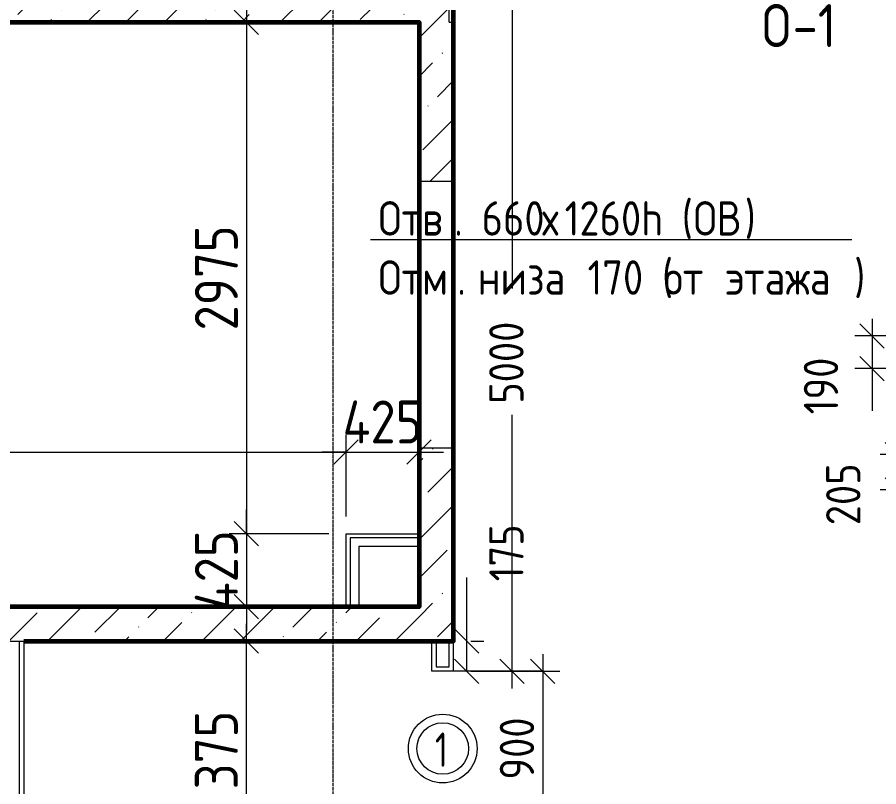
# Model space of a CAD drawing. Header units: millimetres. Extents: x -56773 to 225775, y -262288 to 26541.
# Drawn here: x -15428 to -10417, y -188471 to -183994 of the extents above; entities that cross this region are included whole.
import ezdxf

# ---------------------------------------------------------------- set-up
doc = ezdxf.new("R2010")
doc.units = ezdxf.units.MM
doc.linetypes.add('ADSK_Линия сетки', pattern=[25, 20, -2.5, 0, -2.5])
for name, color, linetype, lineweight in [('3.1 Штукатурка внешн стен для инвесторов', 5, 'Continuous', 60), ('Марки', 7, 'Continuous', 20), ('Марки дверей', 7, 'Continuous', 20), ('Оси', 7, 'Continuous', 9), ('Размеры', 7, 'Continuous', 9), ('Стены внутренние', 7, 'Continuous', 18), ('Стены наружные', 7, 'Continuous', 18), ('Стены штриховка', 7, 'Continuous', 9)]:
    doc.layers.add(name, color=color, linetype=linetype, lineweight=lineweight)
doc.styles.add('GOST Common_2', font='', dxfattribs={"width": 0.9, "height": 250})
doc.styles.add('GOST Common_3', font='', dxfattribs={"width": 0.9, "height": 200})
doc.styles.add('GOST Common_B', font='', dxfattribs={"width": 0.8, "height": 200})
doc.styles.get('GOST Common_2').set_extended_font_data('GOST Common')
doc.styles.get('GOST Common_3').set_extended_font_data('GOST Common')
doc.styles.get('GOST Common_B').set_extended_font_data('GOST Common', bold=True)
doc.dimstyles.new('ADSK_Основной_2_0', dxfattribs={"dimscale": 304.8, "dimtxt": 201.142999, "dimasz": 0.463911, "dimexe": 0.328084, "dimexo": 0.328084, "dimgap": 0.164042, "dimtad": 1, "dimdec": 3, "dimrnd": 0.001, "dimdsep": 46, "dimtxsty": 'GOST Common_3', "dimblk1": 'OBLIQUE', "dimblk2": 'OBLIQUE', "dimsah": 1, "dimcen": 0.09, "dimdle": 0.328084, "dimazin": 2, "dimtfac": 1, "dimtdec": 4, "dimtix": 1, "dimtmove": 0, "dimatfit": 3, "dimfxl": 1, "dimtvp": 1, "dimtolj": 1, "dimtzin": 0, "dimlwd": 20, "dimlwe": 20, "dimarcsym": 2})
doc.dimstyles.new('ADSK_Основной_2_0_2', dxfattribs={"dimscale": 304.8, "dimtxt": 201.142999, "dimasz": 0.463911, "dimexe": 0.328084, "dimexo": 0.328084, "dimgap": 0.164042, "dimtad": 1, "dimdec": 3, "dimrnd": 0.001, "dimdsep": 46, "dimtxsty": 'GOST Common_3', "dimblk1": 'OBLIQUE', "dimblk2": 'OBLIQUE', "dimsah": 1, "dimcen": 0.09, "dimdle": 0.328084, "dimazin": 2, "dimtfac": 1, "dimtdec": 4, "dimtix": 1, "dimtmove": 0, "dimatfit": 3, "dimfxl": 1, "dimtvp": 1, "dimtolj": 1, "dimtzin": 0, "dimlwd": 20, "dimlwe": 20, "dimarcsym": 2})
doc.dimstyles.new('ADSK_Основной_2_0_3', dxfattribs={"dimscale": 304.8, "dimtxt": 201.142999, "dimasz": 0.463911, "dimexe": 0.328084, "dimexo": 0.328084, "dimgap": 0.164042, "dimtad": 1, "dimdec": 3, "dimrnd": 0.001, "dimdsep": 46, "dimtxsty": 'GOST Common_2', "dimblk1": 'OBLIQUE', "dimblk2": 'OBLIQUE', "dimsah": 1, "dimcen": 0.09, "dimdle": 0.328084, "dimazin": 2, "dimtfac": 1, "dimtdec": 4, "dimtix": 1, "dimtmove": 0, "dimatfit": 3, "dimfxl": 1, "dimtvp": 1, "dimtolj": 1, "dimtzin": 0, "dimlwd": 20, "dimlwe": 20, "dimarcsym": 2})
pattern_1 = [(45, (9.36, -198628.46), (84.1895, 308.69595), [396.875, -79.375, 3.353, -76.022])]

# ---------------------------------------------------------------- blocks, each defined once
blk = doc.blocks.new('_Oblique')
at = {"color": 0, "linetype": 'ByBlock', "lineweight": -2}
blk.add_line((-0.5, -0.5), (0.5, 0.5), dxfattribs=at)
blk = doc.blocks.new('*D6183')
at = {"layer": 'Defpoints', "color": 0, "transparency": 16777216}
for p in [(-9765.6, -185848.5), (-10455.4, -186038.5), (-9765.6, -186038.5)]:
    blk.add_point(p, dxfattribs=at)
at = {"layer": 'Размеры', "color": 0, "lineweight": 20, "transparency": 16777216}
for p, q in [((-10455.4, -185748.5), (-10455.4, -186038.5)), ((-9865.6, -185848.5), (-10555.4, -185848.5)), ((-9865.6, -186038.5), (-10555.4, -186038.5)), ((-10455.4, -186038.5), (-10455.4, -186283.1))]:
    blk.add_line(p, q, dxfattribs=at)
at = {"layer": 'Размеры', "color": 0, "lineweight": 20, "transparency": 16777216, "xscale": 141.4, "yscale": 141.4, "zscale": 141.4}
for p, rotation in [((-10455.4, -185848.5), 90), ((-10455.4, -186038.5), 270)]:
    blk.add_blockref('_Oblique', p, dxfattribs=dict(at, rotation=rotation))
at = {"layer": 'Размеры', "color": 0, "lineweight": 9, "transparency": 16777216, "insert": (-10853, -186304.3), "char_height": 200, "width": 409.104, "attachment_point": 1, "rotation": 90, "line_spacing_factor": 1.022761, "style": 'GOST Common_3'}
blk.add_mtext('\\A1;190', dxfattribs=at)
blk = doc.blocks.new('*D6185')
at = {"layer": 'Defpoints', "color": 0, "transparency": 16777216}
for p in [(-9765.6, -186538.5), (-10308.5, -186743.5), (-9765.6, -186743.5)]:
    blk.add_point(p, dxfattribs=at)
at = {"layer": 'Размеры', "color": 0, "lineweight": 20, "transparency": 16777216}
for p, q in [((-10308.5, -186438.5), (-10308.5, -186743.5)), ((-9865.6, -186538.5), (-10408.5, -186538.5)), ((-9865.6, -186743.5), (-10408.5, -186743.5)), ((-10308.5, -186743.5), (-10308.5, -186905.8))]:
    blk.add_line(p, q, dxfattribs=at)
at = {"layer": 'Размеры', "color": 0, "lineweight": 20, "transparency": 16777216, "xscale": 141.4, "yscale": 141.4, "zscale": 141.4}
for p, rotation in [((-10308.5, -186538.5), 90), ((-10308.5, -186743.5), 270)]:
    blk.add_blockref('_Oblique', p, dxfattribs=dict(at, rotation=rotation))
at = {"layer": 'Размеры', "color": 0, "lineweight": 9, "transparency": 16777216, "insert": (-10723.3, -186949.5), "char_height": 200, "width": 454.106, "attachment_point": 1, "rotation": 90, "line_spacing_factor": 1.022761, "style": 'GOST Common_3'}
blk.add_mtext('\\A1;205', dxfattribs=at)
blk = doc.blocks.new('*D6335')
at = {"layer": 'Defpoints', "color": 0, "transparency": 16777216}
for p in [(-12890.6, -182798.5), (-12890.6, -187798.5), (-12549.5, -187798.5)]:
    blk.add_point(p, dxfattribs=at)
at = {"layer": 'Размеры', "color": 0, "lineweight": 20, "transparency": 16777216}
for p, q in [((-12549.5, -182698.5), (-12549.5, -185573)), ((-12790.6, -182798.5), (-12449.5, -182798.5)), ((-12549.5, -187898.5), (-12549.5, -186307.3)), ((-12790.6, -187798.5), (-12449.5, -187798.5))]:
    blk.add_line(p, q, dxfattribs=at)
at = {"layer": 'Размеры', "color": 0, "lineweight": 20, "transparency": 16777216, "xscale": 141.4, "yscale": 141.4, "zscale": 141.4}
for p, rotation in [((-12549.5, -182798.5), 90), ((-12549.5, -187798.5), 270)]:
    blk.add_blockref('_Oblique', p, dxfattribs=dict(at, rotation=rotation))
at = {"layer": 'Размеры', "color": 0, "lineweight": 9, "transparency": 16777216, "insert": (-12682.9, -186242.9), "char_height": 200, "width": 605.475, "attachment_point": 1, "rotation": 90, "line_spacing_factor": 1.022761, "style": 'GOST Common_3'}
blk.add_mtext('\\A1;5000', dxfattribs=at)
blk = doc.blocks.new('*D6336')
at = {"layer": 'Defpoints', "color": 0, "transparency": 16777216}
for p in [(-12890.6, -187798.5), (-12890.6, -188698.5), (-12371.5, -188698.5)]:
    blk.add_point(p, dxfattribs=at)
at = {"layer": 'Размеры', "color": 0, "lineweight": 20, "transparency": 16777216}
for p, q in [((-12371.5, -187698.5), (-12371.5, -188798.5)), ((-12790.6, -187798.5), (-12271.5, -187798.5)), ((-12790.6, -188698.5), (-12271.5, -188698.5))]:
    blk.add_line(p, q, dxfattribs=at)
at = {"layer": 'Размеры', "color": 0, "lineweight": 20, "transparency": 16777216, "xscale": 141.4, "yscale": 141.4, "zscale": 141.4}
for p, rotation in [((-12371.5, -187798.5), 90), ((-12371.5, -188698.5), 270)]:
    blk.add_blockref('_Oblique', p, dxfattribs=dict(at, rotation=rotation))
at = {"layer": 'Размеры', "color": 0, "lineweight": 9, "transparency": 16777216, "insert": (-12521.5, -188248.5), "char_height": 200, "width": 454.106, "attachment_point": 5, "rotation": 90, "style": 'GOST Common_3'}
blk.add_mtext('\\A1;900', dxfattribs=at)
blk = doc.blocks.new('*D6396')
at = {"layer": 'Defpoints', "color": 0, "transparency": 16777216}
for p in [(-14194.9, -187623.5), (-14094.9, -187623.5), (-13815.6, -188998.5)]:
    blk.add_point(p, dxfattribs=at)
at = {"layer": 'Размеры', "color": 0, "lineweight": 20, "transparency": 16777216}
for p, q in [((-14094.9, -189098.5), (-14094.9, -187523.5)), ((-14094.9, -187623.5), (-13994.9, -187623.5)), ((-13915.6, -188998.5), (-14194.9, -188998.5))]:
    blk.add_line(p, q, dxfattribs=at)
at = {"layer": 'Размеры', "color": 0, "lineweight": 20, "transparency": 16777216, "xscale": 141.4, "yscale": 141.4, "zscale": 141.4}
for p, rotation in [((-14094.9, -187623.5), 90), ((-14094.9, -188998.5), 270)]:
    blk.add_blockref('_Oblique', p, dxfattribs=dict(at, rotation=rotation))
at = {"layer": 'Размеры', "color": 0, "lineweight": 9, "transparency": 16777216, "insert": (-14269.9, -188311), "char_height": 250, "width": 560.473, "attachment_point": 5, "rotation": 90, "style": 'GOST Common_2'}
blk.add_mtext('\\A1;1375', dxfattribs=at)
blk = doc.blocks.new('*D6397')
at = {"layer": 'Defpoints', "color": 0, "transparency": 16777216}
for p in [(-21290.6, -186423.6), (-13515.6, -186523.6), (-13515.6, -186998.5)]:
    blk.add_point(p, dxfattribs=at)
at = {"layer": 'Размеры', "color": 0, "lineweight": 20, "transparency": 16777216}
for p, q in [((-13515.6, -186898.5), (-13515.6, -186423.6)), ((-21390.6, -186523.6), (-13415.6, -186523.6)), ((-21290.6, -186523.6), (-21290.6, -186623.6))]:
    blk.add_line(p, q, dxfattribs=at)
at = {"layer": 'Размеры', "color": 0, "lineweight": 20, "transparency": 16777216, "xscale": 141.4, "yscale": 141.4, "zscale": 141.4, "rotation": 180}
blk.add_blockref('_Oblique', (-21290.6, -186523.6), dxfattribs=at)
at = {"layer": 'Размеры', "color": 0, "lineweight": 20, "transparency": 16777216, "xscale": 141.4, "yscale": 141.4, "zscale": 141.4}
blk.add_blockref('_Oblique', (-13515.6, -186523.6), dxfattribs=at)
at = {"layer": 'Размеры', "color": 0, "lineweight": 9, "transparency": 16777216, "insert": (-17403.1, -186348.6), "char_height": 250, "width": 605.475, "attachment_point": 5, "style": 'GOST Common_2'}
blk.add_mtext('\\A1;7775', dxfattribs=at)
blk = doc.blocks.new('*D6398')
at = {"layer": 'Defpoints', "color": 0, "transparency": 16777216}
for p in [(-13090.6, -186423.6), (-13090.6, -186523.6), (-13515.6, -186998.5)]:
    blk.add_point(p, dxfattribs=at)
at = {"layer": 'Размеры', "color": 0, "lineweight": 20, "transparency": 16777216}
for p, q in [((-13515.6, -186898.5), (-13515.6, -186423.6)), ((-13515.6, -186523.6), (-13657, -186523.6)), ((-13515.6, -186523.6), (-13090.6, -186523.6)), ((-13090.6, -186523.6), (-13090.6, -186623.6)), ((-13090.6, -186523.6), (-12949.2, -186523.6))]:
    blk.add_line(p, q, dxfattribs=at)
at = {"layer": 'Размеры', "color": 0, "lineweight": 20, "transparency": 16777216, "xscale": 141.4, "yscale": 141.4, "zscale": 141.4}
blk.add_blockref('_Oblique', (-13515.6, -186523.6), dxfattribs=at)
at = {"layer": 'Размеры', "color": 0, "lineweight": 20, "transparency": 16777216, "xscale": 141.4, "yscale": 141.4, "zscale": 141.4, "rotation": 180}
blk.add_blockref('_Oblique', (-13090.6, -186523.6), dxfattribs=at)
at = {"layer": 'Размеры', "color": 0, "lineweight": 9, "transparency": 16777216, "insert": (-13303.1, -186348.6), "char_height": 250, "width": 474.561, "attachment_point": 5, "style": 'GOST Common_2'}
blk.add_mtext('\\A1;425', dxfattribs=at)
blk = doc.blocks.new('*D6399')
at = {"layer": 'Defpoints', "color": 0, "transparency": 16777216}
for p in [(-13994.9, -184023.5), (-14094.9, -186998.5), (-13515.6, -186998.5)]:
    blk.add_point(p, dxfattribs=at)
at = {"layer": 'Размеры', "color": 0, "lineweight": 20, "transparency": 16777216}
for p, q in [((-14094.9, -183923.5), (-14094.9, -187098.5)), ((-14094.9, -184023.5), (-14194.9, -184023.5)), ((-13615.6, -186998.5), (-14194.9, -186998.5))]:
    blk.add_line(p, q, dxfattribs=at)
at = {"layer": 'Размеры', "color": 0, "lineweight": 20, "transparency": 16777216, "xscale": 141.4, "yscale": 141.4, "zscale": 141.4}
for p, rotation in [((-14094.9, -184023.5), 90), ((-14094.9, -186998.5), 270)]:
    blk.add_blockref('_Oblique', p, dxfattribs=dict(at, rotation=rotation))
at = {"layer": 'Размеры', "color": 0, "lineweight": 9, "transparency": 16777216, "insert": (-14269.9, -185511), "char_height": 250, "width": 605.475, "attachment_point": 5, "rotation": 90, "style": 'GOST Common_2'}
blk.add_mtext('\\A1;2975', dxfattribs=at)
blk = doc.blocks.new('*D6400')
at = {"layer": 'Defpoints', "color": 0, "transparency": 16777216}
for p in [(-13515.6, -186998.5), (-14094.9, -187423.5), (-13994.9, -187423.5)]:
    blk.add_point(p, dxfattribs=at)
at = {"layer": 'Размеры', "color": 0, "lineweight": 20, "transparency": 16777216}
for p, q in [((-14094.9, -186998.5), (-14094.9, -186857.1)), ((-13615.6, -186998.5), (-14194.9, -186998.5)), ((-14094.9, -186998.5), (-14094.9, -187423.5)), ((-14094.9, -187423.5), (-14194.9, -187423.5)), ((-14094.9, -187423.5), (-14094.9, -187564.9))]:
    blk.add_line(p, q, dxfattribs=at)
at = {"layer": 'Размеры', "color": 0, "lineweight": 20, "transparency": 16777216, "xscale": 141.4, "yscale": 141.4, "zscale": 141.4}
for p, rotation in [((-14094.9, -186998.5), 270), ((-14094.9, -187423.5), 90)]:
    blk.add_blockref('_Oblique', p, dxfattribs=dict(at, rotation=rotation))
at = {"layer": 'Размеры', "color": 0, "lineweight": 9, "transparency": 16777216, "insert": (-14269.9, -187211), "char_height": 250, "width": 474.561, "attachment_point": 5, "rotation": 90, "style": 'GOST Common_2'}
blk.add_mtext('\\A1;425', dxfattribs=at)
blk = doc.blocks.new('М_двери1 - Марка экземпляра 2-3719212-Кладочный план 4-го этажа')
at = {"layer": 'Марки дверей'}
for radius in [2, 1.5]:
    blk.add_circle((0, 0), radius, dxfattribs=at)
blk = doc.blocks.new('ADSK_Марка_Отверстие - Полная марка_Отметка от этажа-157318-Кладочный план 4-го этажа')
at = {"layer": 'Марки'}
blk.add_line((0, 0), (28, 0), dxfattribs=at)
blk = doc.blocks.new('*D6440')
at = {"layer": 'Defpoints', "color": 0, "transparency": 16777216}
for p in [(-12890.6, -187623.5), (-12813.8, -187798.5), (-12271.5, -187798.5)]:
    blk.add_point(p, dxfattribs=at)
at = {"layer": 'Размеры', "color": 0, "lineweight": 20, "transparency": 16777216}
for p, q in [((-12813.8, -187623.5), (-12813.8, -187254.4)), ((-12813.8, -187798.5), (-12813.8, -187523.5)), ((-12790.6, -187623.5), (-12713.8, -187623.5)), ((-12371.5, -187798.5), (-12913.8, -187798.5))]:
    blk.add_line(p, q, dxfattribs=at)
at = {"layer": 'Размеры', "color": 0, "lineweight": 20, "transparency": 16777216, "xscale": 141.4, "yscale": 141.4, "zscale": 141.4}
for p, rotation in [((-12813.8, -187623.5), 90), ((-12813.8, -187798.5), 270)]:
    blk.add_blockref('_Oblique', p, dxfattribs=dict(at, rotation=rotation))
at = {"layer": 'Размеры', "color": 0, "lineweight": 9, "transparency": 16777216, "insert": (-12682.9, -187275.6), "char_height": 200, "width": 409.104, "attachment_point": 1, "rotation": 90, "line_spacing_factor": 1.022761, "style": 'GOST Common_3'}
blk.add_mtext('\\A1;175', dxfattribs=at)

msp = doc.modelspace()

# ---------------------------------------------------------------- hatches: boundary and pattern name
at = {"layer": 'Стены наружные', "lineweight": 9}
h = msp.add_hatch(dxfattribs=at)
h.set_pattern_fill('FP_2', color=256, style=0, pattern_type=2)
h.set_pattern_definition(pattern_1)
h.paths.add_polyline_path([(-12915.6385, -184023.4914), (-12915.6385, -183823.4914), (-21490.6385, -183823.4914), (-21490.6385, -184023.4914), (-13090.6385, -184023.4914)])
h = msp.add_hatch(dxfattribs=at)
h.set_pattern_fill('FP_2', color=256, style=0, pattern_type=2)
h.set_pattern_definition(pattern_1)
h.paths.add_polyline_path([(-12890.6385, -187623.4914), (-12890.6385, -186498.4914), (-13090.6385, -186498.4914), (-13090.6385, -187623.4914), (-12915.6385, -187623.4914)])
h.paths.add_polyline_path([(-12890.6385, -184948.4914), (-12890.6385, -184023.4914), (-13090.6385, -184023.4914), (-13090.6385, -184948.4914)])
h = msp.add_hatch(dxfattribs=at)
h.set_pattern_fill('FP_2', color=256, style=0, pattern_type=2)
h.set_pattern_definition(pattern_1)
h.paths.add_polyline_path([(-21290.6385, -187623.4914), (-13090.6385, -187623.4914), (-13090.6385, -187423.4914), (-21290.6385, -187423.4914)])

# ---------------------------------------------------------------- linework, layer by layer
at = {"layer": '3.1 Штукатурка внешн стен для инвесторов'}
msp.add_lwpolyline([(-15390.6385, -187623.4914), (-12890.6385, -187623.4914), (-12890.6385, -183823.4914), (-16690.6385, -183823.4914), (-16690.6385, -180048.4914)], dxfattribs=at)
msp.add_lwpolyline([(-21290.6385, -184023.4914), (-13090.6385, -184023.4914), (-13090.6385, -187423.4914), (-21290.6385, -187423.4914)], close=True, dxfattribs=at)
at = {"layer": 'Оси', "linetype": 'ADSK_Линия сетки', "lineweight": 5}
msp.add_line((-13590.6385, -209602.3427), (-13590.6385, -174127.5463), dxfattribs=at)
at = {"layer": 'Стены внутренние', "lineweight": 5}
for p, q in [((-13515.6385, -187423.4914), (-13515.6385, -186998.4914)), ((-13515.6385, -186998.4914), (-13090.6385, -186998.4914)), ((-13440.6385, -187073.4914), (-13440.6385, -187423.4914)), ((-13090.6385, -187073.4914), (-13440.6385, -187073.4914)), ((-15390.6385, -187623.4914), (-15390.6385, -189598.4914)), ((-13015.6385, -187798.4914), (-13015.6385, -187623.4914)), ((-12890.6385, -187798.4914), (-12890.6385, -187623.4914)), ((-12890.6385, -187798.4914), (-13015.6385, -187798.4914))]:
    msp.add_line(p, q, dxfattribs=at)
at = {"layer": 'Стены наружные', "lineweight": 9}
for p, q in [((-12890.6385, -183823.4914), (-12890.6385, -184948.4914)), ((-21290.6385, -184023.4914), (-13090.6385, -184023.4914)), ((-13090.6385, -184023.4914), (-13090.6385, -184948.4914)), ((-13090.6385, -184948.4914), (-12890.6385, -184948.4914)), ((-13090.6385, -186498.4914), (-13090.6385, -186998.4914)), ((-13090.6385, -186498.4914), (-12890.6385, -186498.4914)), ((-12890.6385, -187623.4914), (-12890.6385, -186498.4914)), ((-13090.6385, -187073.4914), (-13090.6385, -187423.4914)), ((-13515.6385, -187423.4914), (-21290.6385, -187423.4914)), ((-13090.6385, -187423.4914), (-13440.6385, -187423.4914)), ((-15390.6385, -187623.4914), (-13015.6385, -187623.4914))]:
    msp.add_line(p, q, dxfattribs=at)
at = {"layer": 'Стены штриховка', "lineweight": 9}
for p, q in [((-12915.6385, -184023.4914), (-12915.6385, -182823.4914)), ((-12915.6385, -184023.4914), (-12890.6385, -184023.4914)), ((-13090.6385, -187073.4914), (-13090.6385, -186998.4914)), ((-13490.6385, -187023.4914), (-13490.6385, -187423.4914)), ((-13090.6385, -187023.4914), (-13490.6385, -187023.4914)), ((-13440.6385, -187423.4914), (-13515.6385, -187423.4914)), ((-15515.6385, -187623.4914), (-15390.6385, -187623.4914)), ((-15415.6385, -189623.4914), (-15415.6385, -187623.4914)), ((-13015.6385, -187623.4914), (-12890.6385, -187623.4914)), ((-12990.6385, -187623.4914), (-12990.6385, -187773.4914)), ((-12915.6385, -187773.4914), (-12915.6385, -187623.4914)), ((-12990.6385, -187773.4914), (-12915.6385, -187773.4914))]:
    msp.add_line(p, q, dxfattribs=at)

# ---------------------------------------------------------------- block references
at = {"layer": 'Марки', "xscale": 99.99999999999993, "yscale": 99.99999999999993, "zscale": 99.99999999999993}
msp.add_blockref('ADSK_Марка_Отверстие - Полная марка_Отметка от этажа-157318-Кладочный план 4-го этажа', (-13373.192, -185287.7781), dxfattribs=at)
at = {"layer": 'Марки дверей', "xscale": 99.99999999999993, "yscale": 99.99999999999993, "zscale": 99.99999999999993}
msp.add_blockref('М_двери1 - Марка экземпляра 2-3719212-Кладочный план 4-го этажа', (-12953.1385, -188248.4914), dxfattribs=at)

# ---------------------------------------------------------------- texts
at = {"layer": 'Марки', "lineweight": 9, "attachment_point": 1}
for s, insert, char_height, width, style in [('\\fGOST Common|b0|i0|c204|p34|;\\W.9;О', (-11096.1925, -183917.8875), 250, 216.455625, 'GOST Common_2'), ('-1', (-10917.5988, -183917.8875), 250, 331.898625, 'GOST Common_2'), ('Отв', (-13327.4252, -185064.4855), 200, 533.923875, 'GOST Common_3'), ('. 660', (-12886.8939, -185064.4855), 200, 620.506125, 'GOST Common_3'), ('1260h (', (-12243.9564, -185064.4855), 200, 909.113625, 'GOST Common_3'), ('ОВ', (-11493.8627, -185064.4855), 200, 360.759375, 'GOST Common_3'), ('\\fGOST Common|b0|i0|c204|p34|;\\W.9;)', (-11196.2064, -185064.4855), 200, 86.58225, 'GOST Common_3'), ('\\fGOST Common|b0|i0|c204|p34|;\\W.9;х', (-12374.9252, -185064.4855), 200, 158.734125, 'GOST Common_3'), ('Отм', (-13327.4252, -185408.4439), 200, 555.569437, 'GOST Common_3'), (' 170 (', (-12220.1439, -185408.4439), 200, 671.012437, 'GOST Common_3'), ('\\fGOST Common|b0|i0|c204|p34|;\\W.9;)', (-10559.2221, -185408.4439), 200, 86.58225, 'GOST Common_3'), ('низа', (-12749.9721, -185408.4439), 200, 642.151687, 'GOST Common_3'), ('от', (-11666.5033, -185408.4439), 200, 353.544187, 'GOST Common_3'), ('этажа', (-11309.3158, -185408.4439), 200, 909.113625, 'GOST Common_3'), ('. ', (-12869.0346, -185408.4439), 200, 144.30375, 'GOST Common_3')]:
    msp.add_mtext(s, dxfattribs=dict(at, insert=insert, char_height=char_height, width=width, style=style))
at = {"layer": 'Марки дверей', "lineweight": 5, "insert": (-12998.7959, -188154.8325), "char_height": 200, "width": 102.616, "attachment_point": 1, "style": 'GOST Common_B'}
msp.add_mtext('\\fGOST Common|b1|i0|c204|p34|;\\W.8;1', dxfattribs=at)

# ---------------------------------------------------------------- dimensions: what is measured, and where the dimension line sits
at = {"layer": 'Размеры', "lineweight": 9}
for base, p1, p2, override, picture, middle in [((-12549.5188, -187798.4914), (-12890.6385, -182798.4914), (-12890.6385, -187798.4914), {"dimpost": '<>', "dimfxl": 5000}, '*D6335', (-12549.5188, -185940.1816)), ((-10455.4166, -186038.4914), (-9765.6385, -185848.4914), (-9765.6385, -186038.4914), {"dimpost": '<>', "dimfxl": 190}, '*D6183', (-10719.7023, -186283.0741)), ((-10308.5131, -186743.4914), (-9765.6385, -186538.4914), (-9765.6385, -186743.4914), {"dimpost": '<>', "dimfxl": 205}, '*D6185', (-10589.9417, -186905.7944)), ((-12813.8045, -187798.4914), (-12890.6385, -187623.4914), (-12271.5016, -187798.4914), {"dimpost": '<>', "dimfxl": 643.393747}, '*D6440', (-12549.5188, -187254.3699))]:
    dim = msp.add_linear_dim(base=base, p1=p1, p2=p2, angle=90, dimstyle='ADSK_Основной_2_0', override=override, dxfattribs=at)
    dim.commit()
    dim.dimension.update_dxf_attribs({"geometry": picture, "text_midpoint": middle, "dimtype": 160, "text_rotation": 90})
for base, p1, p2, dimstyle, override, picture, middle in [((-14094.9104, -186998.4914), (-13994.9255, -184023.4914), (-13515.6385, -186998.4914), 'ADSK_Основной_2_0_3', {"dimpost": '<>', "dimfxl": 3013.36042}, '*D6399', (-14269.9104, -185510.9914)), ((-14094.9104, -187423.4914), (-13515.6385, -186998.4914), (-13994.9255, -187423.4914), 'ADSK_Основной_2_0_3', {"dimpost": '<>', "dimfxl": 640.578659}, '*D6400', (-14269.9104, -187210.9914)), ((-14094.9104, -187623.4914), (-13815.6385, -188998.4914), (-14194.8953, -187623.4914), 'ADSK_Основной_2_0_3', {"dimpost": '<>', "dimfxl": 1426.345228}, '*D6396', (-14269.9104, -188310.9914)), ((-12371.4865, -188698.4914), (-12890.6385, -187798.4914), (-12890.6385, -188698.4914), 'ADSK_Основной_2_0_2', {"dimpost": '<>', "dimfxl": 900}, '*D6336', (-12521.4865, -188248.4914))]:
    dim = msp.add_linear_dim(base=base, p1=p1, p2=p2, angle=90, dimstyle=dimstyle, override=override, dxfattribs=at)
    dim.commit()
    dim.dimension.update_dxf_attribs({"geometry": picture, "text_midpoint": middle})
for base, p1, p2, override, picture, middle in [((-13515.6385, -186523.5965), (-21290.6385, -186423.6116), (-13515.6385, -186998.4914), {"dimpost": '<>', "dimfxl": 7796.224201}, '*D6397', (-17403.1385, -186348.5965)), ((-13090.6385, -186523.5965), (-13515.6385, -186998.4914), (-13090.6385, -186423.6116), {"dimpost": '<>', "dimfxl": 714.920827}, '*D6398', (-13303.1385, -186348.5965))]:
    dim = msp.add_linear_dim(base=base, p1=p1, p2=p2, dimstyle='ADSK_Основной_2_0_3', override=override, dxfattribs=at)
    dim.commit()
    dim.dimension.update_dxf_attribs({"geometry": picture, "text_midpoint": middle})

doc.saveas('drawing.dxf')
